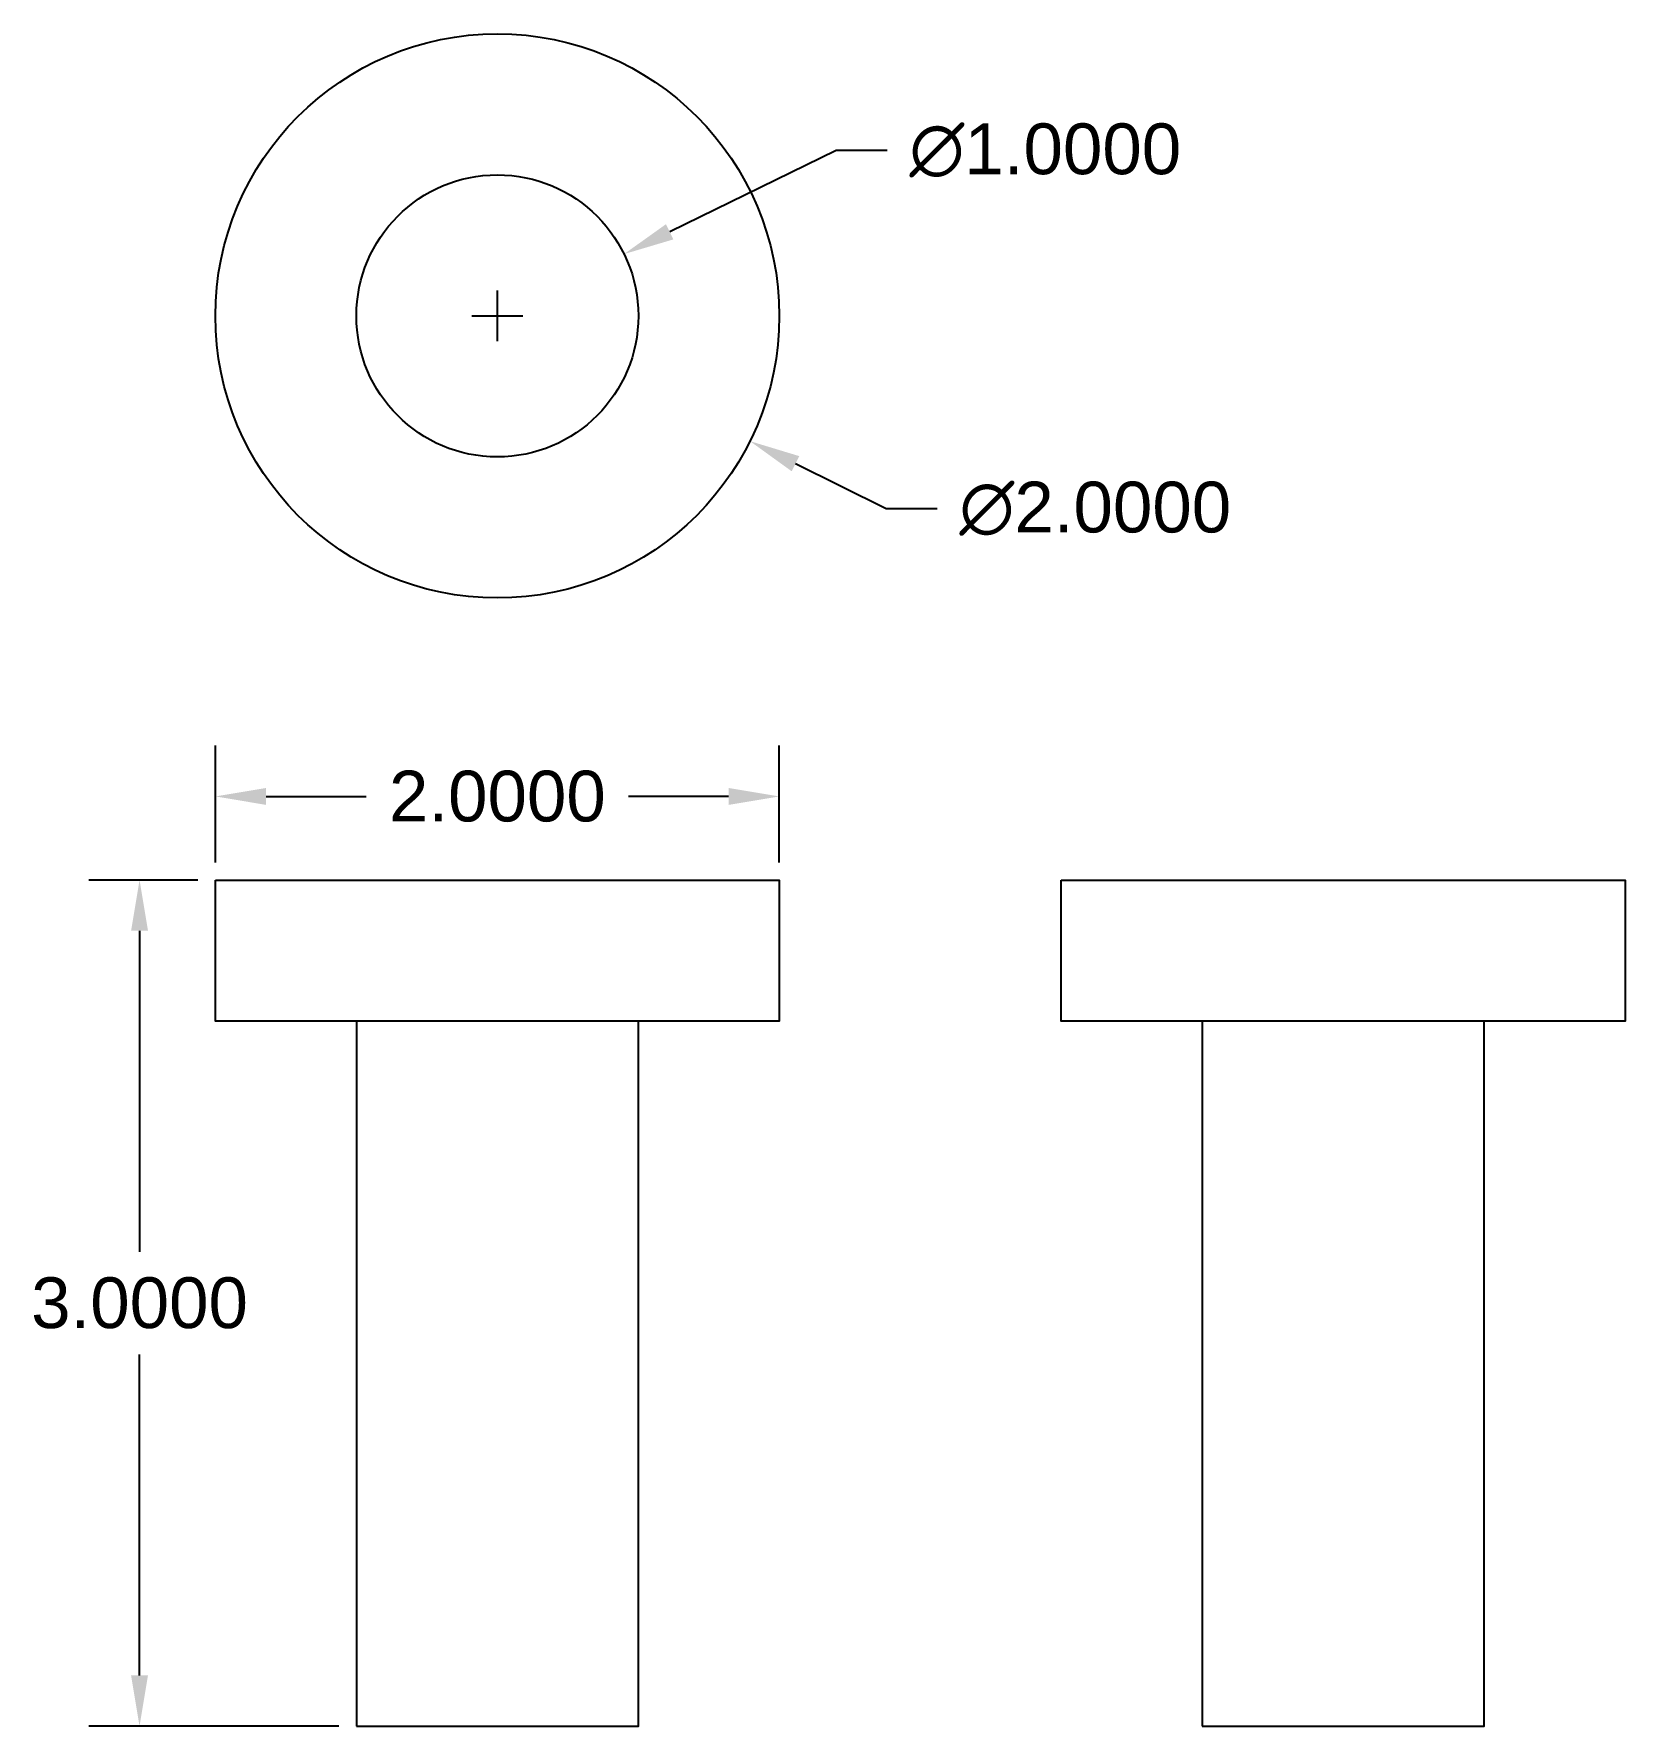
# Model space of a CAD drawing. Header units: inches. Extents: x -0.64 to 5, y 0 to 6.
import ezdxf

# ---------------------------------------------------------------- set-up
doc = ezdxf.new("R2010")
doc.units = ezdxf.units.IN
doc.header["$MEASUREMENT"] = 0
doc.styles.get("Standard").update_dxf_attribs({"font": 'arial.ttf'})
doc.dimstyles.get("Standard").update_dxf_attribs({"dimtxt": 0.18, "dimasz": 0.18, "dimexe": 0.18, "dimexo": 0.0625, "dimgap": 0.09, "dimtad": 0, "dimtih": 1, "dimtoh": 1, "dimdec": 4, "dimzin": 0, "dimdsep": 46, "dimtxsty": 'Standard', "dimcen": 0.09, "dimadec": 0, "dimazin": 0, "dimtfac": 1, "dimtdec": 4, "dimtofl": 0, "dimtmove": 0, "dimatfit": 3, "dimfxl": 1, "dimtolj": 1, "dimtzin": 0, "dimarcsym": 0})

# ---------------------------------------------------------------- blocks, each defined once
blk = doc.blocks.new('*D1')
at = {"color": 0, "lineweight": -2, "transparency": 16777216}
for p, q in [((1, 4.91), (1, 5.09)), ((0.91, 5), (1.09, 5)), ((2.3795, 4.3163), (2.0573, 4.476)), ((2.5595, 4.3163), (2.3795, 4.3163))]:
    blk.add_line(p, q, dxfattribs=at)
at = {"color": 0, "transparency": 16777216}
blk.add_solid([(2.0706, 4.5029), (2.0439, 4.4491), (1.896, 4.5559)], dxfattribs=at)
at = {"layer": 'Defpoints', "color": 0, "transparency": 16777216}
for p in [(0.104, 5.4441), (1.896, 4.5559)]:
    blk.add_point(p, dxfattribs=at)
at = {"color": 0, "transparency": 16777216, "insert": (3.1208, 4.3163), "char_height": 0.18, "attachment_point": 5}
blk.add_mtext('\\A1;∅2.0000', dxfattribs=at)
blk = doc.blocks.new('*D3')
at = {"color": 0, "lineweight": -2, "transparency": 16777216}
for p, q in [((0, 3.0625), (0, 3.4763)), ((2, 3.0625), (2, 3.4763)), ((0.18, 3.2963), (0.5351, 3.2963)), ((1.82, 3.2963), (1.4649, 3.2963))]:
    blk.add_line(p, q, dxfattribs=at)
at = {"color": 0, "transparency": 16777216}
for points in [[(0.18, 3.3263), (0.18, 3.2663), (0, 3.2963)], [(1.82, 3.3263), (1.82, 3.2663), (2, 3.2963)]]:
    blk.add_solid(points, dxfattribs=at)
at = {"layer": 'Defpoints', "color": 0, "transparency": 16777216}
for p in [(2, 3.2963), (0, 3), (2, 3)]:
    blk.add_point(p, dxfattribs=at)
at = {"color": 0, "transparency": 16777216, "insert": (1, 3.2963), "char_height": 0.18, "attachment_point": 5}
blk.add_mtext('\\A1;2.0000', dxfattribs=at)
blk = doc.blocks.new('*D4')
at = {"color": 0, "lineweight": -2, "transparency": 16777216}
for p, q in [((-0.0625, 3), (-0.4491, 3)), ((-0.2691, 2.82), (-0.2691, 1.682)), ((-0.2691, 0.18), (-0.2691, 1.318)), ((0.4375, 0), (-0.4491, 0))]:
    blk.add_line(p, q, dxfattribs=at)
at = {"color": 0, "transparency": 16777216}
for points in [[(-0.2991, 2.82), (-0.2391, 2.82), (-0.2691, 3)], [(-0.2991, 0.18), (-0.2391, 0.18), (-0.2691, 0)]]:
    blk.add_solid(points, dxfattribs=at)
at = {"layer": 'Defpoints', "color": 0, "transparency": 16777216}
for p in [(-0.2691, 3), (0, 3), (0.5, 0)]:
    blk.add_point(p, dxfattribs=at)
at = {"color": 0, "transparency": 16777216, "insert": (-0.2691, 1.5), "char_height": 0.18, "attachment_point": 5}
blk.add_mtext('\\A1;3.0000', dxfattribs=at)
blk = doc.blocks.new('*D5')
at = {"color": 0, "lineweight": -2, "transparency": 16777216}
for p, q in [((2.2022, 5.5865), (1.6112, 5.2981)), ((2.3822, 5.5865), (2.2022, 5.5865)), ((1, 4.91), (1, 5.09)), ((0.91, 5), (1.09, 5))]:
    blk.add_line(p, q, dxfattribs=at)
at = {"color": 0, "transparency": 16777216}
blk.add_solid([(1.598, 5.3251), (1.6243, 5.2712), (1.4494, 5.2192)], dxfattribs=at)
at = {"layer": 'Defpoints', "color": 0, "transparency": 16777216}
for p in [(1.4494, 5.2192), (0.5506, 4.7808)]:
    blk.add_point(p, dxfattribs=at)
at = {"color": 0, "transparency": 16777216, "insert": (2.9435, 5.5865), "char_height": 0.18, "attachment_point": 5}
blk.add_mtext('\\A1;∅1.0000', dxfattribs=at)

msp = doc.modelspace()

# ---------------------------------------------------------------- linework, layer by layer
for points in [[(0, 3), (2, 3), (2, 2.5), (0, 2.5)], [(3, 3), (5, 3), (5, 2.5), (3, 2.5)], [(0.5, 0), (1.5, 0), (1.5, 2.5), (0.5, 2.5)], [(3.5, 0), (4.5, 0), (4.5, 2.5), (3.5, 2.5)]]:
    msp.add_lwpolyline(points, close=True)
for radius in [1, 1, 0.5]:
    msp.add_circle((1, 5), radius)

# ---------------------------------------------------------------- dimensions: what is measured, and where the dimension line sits
for p1, p2, picture, middle in [((0.55062, 4.78077), (1.44938, 5.21923), '*D5', (2.94346, 5.5865)), ((0.10401, 5.44407), (1.89599, 4.55593), '*D1', (3.12076, 4.31628))]:
    dim = msp.add_diameter_dim_2p(p1=p1, p2=p2, dimstyle='Standard')
    dim.commit()
    dim.dimension.update_dxf_attribs({"geometry": picture, "text_midpoint": middle, "dimtype": 163})
dim = msp.add_linear_dim(base=(2, 3.29634), p1=(0, 3), p2=(2, 3), dimstyle='Standard')
dim.commit()
dim.dimension.update_dxf_attribs({"geometry": '*D3', "text_midpoint": (1, 3.29634)})
dim = msp.add_linear_dim(base=(-0.26908, 3), p1=(0.5, 0), p2=(0, 3), angle=90, dimstyle='Standard')
dim.commit()
dim.dimension.update_dxf_attribs({"geometry": '*D4', "text_midpoint": (-0.26908, 1.5)})

doc.saveas('drawing.dxf')
